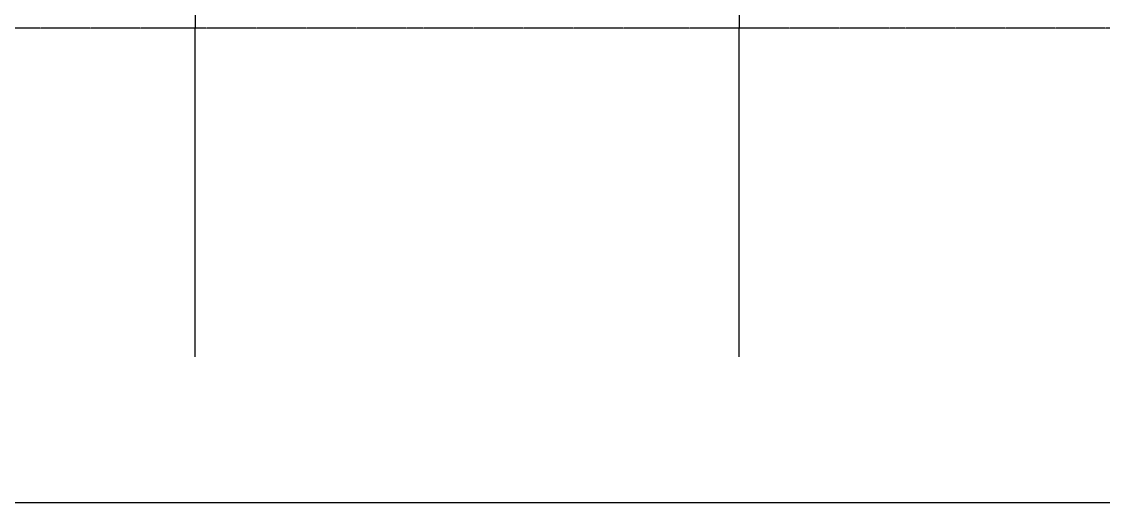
# Model space of a CAD drawing. Header units: inches. Extents: x -21257 to 11444, y 0 to 8704.
# Drawn here: x 2537 to 3729, y 0 to 531 of the extents above; entities that cross this region are included whole.
import ezdxf

# ---------------------------------------------------------------- set-up
doc = ezdxf.new("R2010")
doc.units = ezdxf.units.IN
doc.header["$MEASUREMENT"] = 0
doc.linetypes.add('CENTER2', pattern=[1.125, 0.75, -0.125, 0.125, -0.125])
for name, color, linetype in [('Bldg_Cline', 8, 'CENTER2'), ('Bldg_Colnum', 8, 'Continuous'), ('ECT_PAGE_FRAM', 7, 'Continuous')]:
    doc.layers.add(name, color=color, linetype=linetype)

# ---------------------------------------------------------------- blocks, each defined once
blk = doc.blocks.new('Promise-US15-100330-00-10-003 Bldg Colums')
at = {"layer": 'Bldg_Cline'}
for p, q in [((1800, 7192), (1800, 8)), ((2400, 7192), (2400, 8)), ((6000, 8), (72, 8))]:
    blk.add_line(p, q, dxfattribs=at)
at = {"layer": 'Bldg_Colnum'}
for p, q in [((1800, -355), (1800, 8)), ((2400, -355), (2400, 8))]:
    blk.add_line(p, q, dxfattribs=at)

msp = doc.modelspace()

# ---------------------------------------------------------------- linework, layer by layer
at = {"layer": 'ECT_PAGE_FRAM'}
msp.add_lwpolyline([(0, 0), (11264, 0), (11264, 8704), (0, 8704)], close=True, dxfattribs=at)

# ---------------------------------------------------------------- block references
msp.add_blockref('Promise-US15-100330-00-10-003 Bldg Colums', (928.1, 515.5))

doc.saveas('drawing.dxf')
